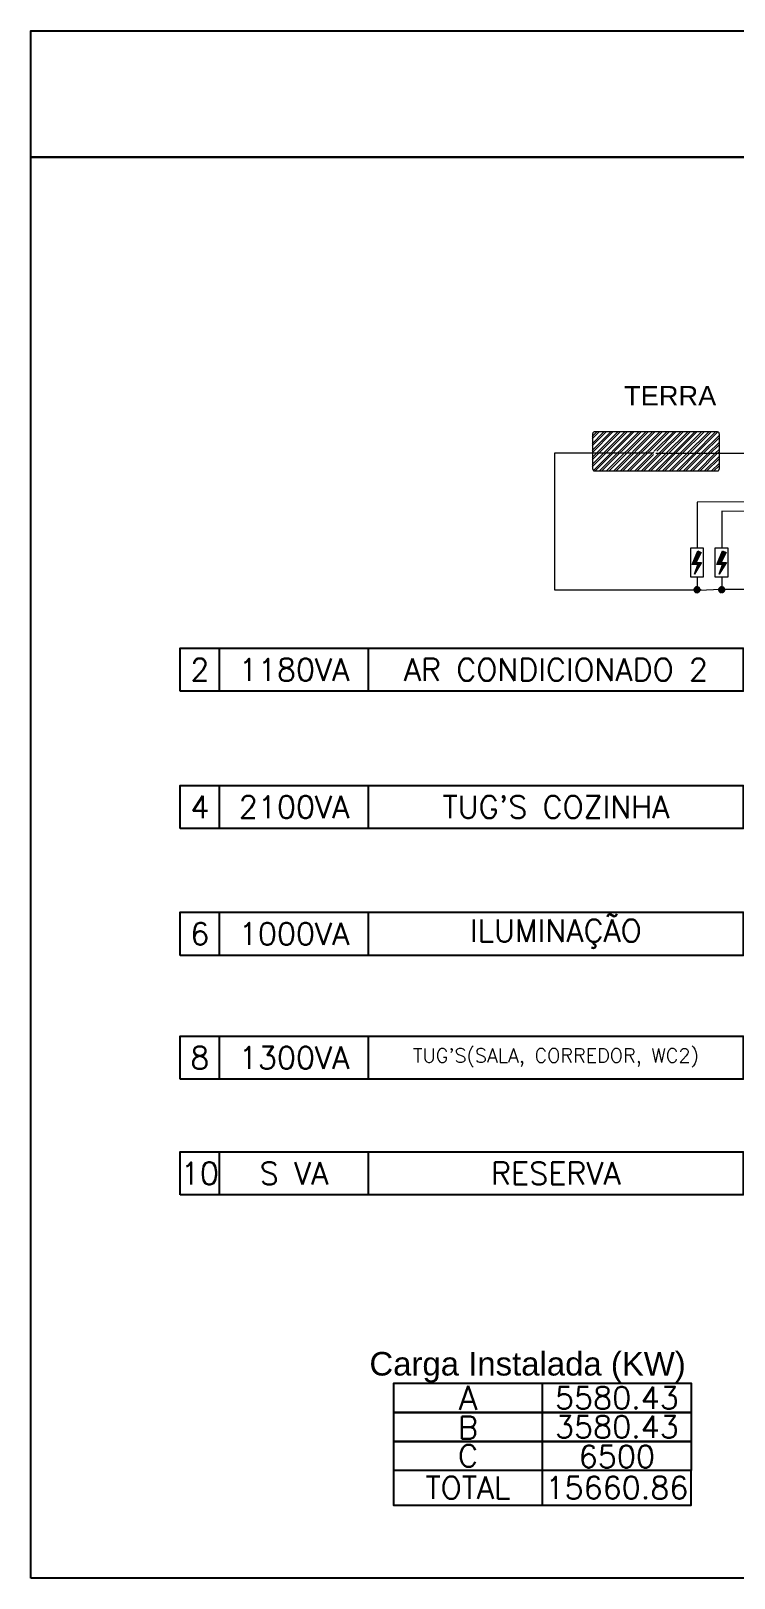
# Model space of a CAD drawing. Header units: metres. Extents: x 2426 to 5032, y 1997 to 4035.
# Drawn here: x 2459.62 to 2462.62, y 2021.78 to 2028.39 of the extents above; entities that cross this region are included whole.
import ezdxf

# ---------------------------------------------------------------- set-up
doc = ezdxf.new("R2010")
doc.units = ezdxf.units.M
for name, color, linetype in [('PDF3_COTA', 7, 'Continuous'), ('PDF3_DI-Disjuntor', 7, 'Continuous'), ('PDF3_DI-Textos do diagrama', 7, 'Continuous'), ('PDF3_DIAGRAMA', 7, 'Continuous'), ('PDF3_eletrodutos', 3, 'Continuous'), ('PDF3_Text', 7, 'Continuous'), ('VISTA FRONTAL', 7, 'Continuous')]:
    doc.layers.add(name, color=color, linetype=linetype)
doc.styles.add('N', font='romans.shx', dxfattribs={"height": 0.13})
doc.styles.add('PDF Arial', font='arial.ttf')

msp = doc.modelspace()

# ---------------------------------------------------------------- linework, layer by layer
at = {"layer": 'PDF3_COTA', "lineweight": 25}
for points in [[(2460.2546, 2025.5713), (2460.2546, 2025.7555), (2462.6586, 2025.7555), (2462.6586, 2025.5713)], [(2460.2546, 2024.9847), (2460.2546, 2025.1689), (2462.6586, 2025.1689), (2462.6586, 2024.9847)], [(2460.2546, 2024.4429), (2460.2546, 2024.6271), (2462.6586, 2024.6271), (2462.6586, 2024.4429)], [(2460.2546, 2023.9135), (2460.2546, 2024.0977), (2462.6586, 2024.0977), (2462.6586, 2023.9135)], [(2460.2546, 2023.4196), (2460.2546, 2023.6038), (2462.6586, 2023.6038), (2462.6586, 2023.4196)], [(2461.1669, 2022.5137), (2461.1669, 2022.6148), (2462.4368, 2022.6148), (2462.4368, 2022.4909), (2461.1669, 2022.4909)], [(2461.1669, 2022.3898), (2461.1669, 2022.4909), (2462.4368, 2022.4909), (2462.4368, 2022.367), (2461.1669, 2022.367)], [(2461.1669, 2022.2643), (2461.1669, 2022.367), (2462.4368, 2022.367), (2462.4368, 2022.2431), (2461.1669, 2022.2431)], [(2462.4368, 2022.2431), (2461.1652, 2022.2431), (2461.1652, 2022.0947), (2462.4368, 2022.0947)]]:
    msp.add_lwpolyline(points, close=True, dxfattribs=at)
for points in [[(2460.4222, 2025.5713), (2460.4222, 2025.7555)], [(2461.0591, 2025.5713), (2461.0591, 2025.7555)], [(2460.4222, 2024.9847), (2460.4222, 2025.1689)], [(2461.0591, 2024.9847), (2461.0591, 2025.1689)], [(2460.4222, 2024.4429), (2460.4222, 2024.6271)], [(2461.0591, 2024.4429), (2461.0591, 2024.6271)], [(2460.4222, 2023.9135), (2460.4222, 2024.0977)], [(2461.0591, 2023.9135), (2461.0591, 2024.0977)], [(2460.4222, 2023.4196), (2460.4222, 2023.6038)], [(2461.0591, 2023.4196), (2461.0591, 2023.6038)], [(2461.801, 2022.0947), (2461.801, 2022.3099), (2461.801, 2022.411), (2461.801, 2022.5137), (2461.801, 2022.6148)]]:
    msp.add_lwpolyline(points, dxfattribs=at)
at = {"layer": 'PDF3_DI-Disjuntor', "transparency": 33554559}
for points in [[(2462.445, 2026.1217), (2462.4743, 2026.112), (2462.4401, 2026.112)], [(2462.4613, 2026.1641), (2462.458, 2026.1217), (2462.445, 2026.1217)], [(2462.4809, 2026.1217), (2462.445, 2026.1217), (2462.4743, 2026.112)], [(2462.4792, 2026.1641), (2462.4613, 2026.1641), (2462.458, 2026.1217)], [(2462.4645, 2026.1706), (2462.4792, 2026.1641), (2462.4613, 2026.1641)], [(2462.5493, 2026.1217), (2462.5803, 2026.112), (2462.5461, 2026.112)], [(2462.5673, 2026.1641), (2462.564, 2026.1217), (2462.5493, 2026.1217)], [(2462.5868, 2026.1217), (2462.5493, 2026.1217), (2462.5803, 2026.112)], [(2462.5852, 2026.1641), (2462.5673, 2026.1641), (2462.564, 2026.1217)], [(2462.5705, 2026.1706), (2462.5852, 2026.1641), (2462.5673, 2026.1641)], [(2462.4645, 2026.112), (2462.4743, 2026.112), (2462.4499, 2026.0712)], [(2462.5705, 2026.112), (2462.5803, 2026.112), (2462.5558, 2026.0712)]]:
    msp.add_solid(points, dxfattribs=at)
at = {"layer": 'PDF3_DI-Textos do diagrama', "lineweight": 20}
for points in [[(2462.4792, 2026.1641), (2462.458, 2026.1217), (2462.4809, 2026.1217), (2462.4499, 2026.0712), (2462.4645, 2026.112), (2462.4401, 2026.112), (2462.4645, 2026.1706)], [(2462.5852, 2026.1641), (2462.564, 2026.1217), (2462.5868, 2026.1217), (2462.5558, 2026.0712), (2462.5705, 2026.112), (2462.5461, 2026.112), (2462.5705, 2026.1706)]]:
    msp.add_lwpolyline(points, close=True, dxfattribs=at)
at = {"layer": 'PDF3_DIAGRAMA', "lineweight": 5}
for points in [[(2463.6807, 2026.3842), (2462.4613, 2026.3793), (2462.4613, 2026.1837)], [(2463.8552, 2026.3353), (2462.5673, 2026.3402), (2462.5673, 2026.1837)]]:
    msp.add_lwpolyline(points, dxfattribs=at)
at = {"layer": 'PDF3_DIAGRAMA', "color": 1, "lineweight": 5}
for points in [[(2462.4352, 2026.1837), (2462.4874, 2026.1837), (2462.4874, 2026.0582), (2462.4352, 2026.0582)], [(2462.5395, 2026.1837), (2462.5933, 2026.1837), (2462.5933, 2026.0582), (2462.5395, 2026.0582)]]:
    msp.add_lwpolyline(points, close=True, dxfattribs=at)
at = {"layer": 'PDF3_eletrodutos', "lineweight": 9}
for points in [[(2462.2852, 2026.588), (2463.2976, 2026.588), (2463.2976, 2027.0298)], [(2462.013, 2026.6597), (2462.0325, 2026.6777)], [(2462.013, 2026.6287), (2462.0619, 2026.6777)], [(2462.013, 2026.5994), (2462.0912, 2026.6777)], [(2462.013, 2026.5701), (2462.1222, 2026.6777)], [(2462.013, 2026.5391), (2462.1515, 2026.6777)], [(2462.013, 2026.6499), (2462.0423, 2026.6777)], [(2462.013, 2026.619), (2462.0717, 2026.6777)], [(2462.013, 2026.5896), (2462.101, 2026.6777)], [(2462.013, 2026.5603), (2462.132, 2026.6777)], [(2462.013, 2026.5293), (2462.1613, 2026.6777)], [(2462.0179, 2026.513), (2462.1809, 2026.6777)], [(2462.026, 2026.513), (2462.1907, 2026.6777)], [(2462.0456, 2026.513), (2462.2119, 2026.6777)], [(2462.0554, 2026.513), (2462.2216, 2026.6777)], [(2462.0749, 2026.513), (2462.2412, 2026.6777)], [(2462.0863, 2026.513), (2462.251, 2026.6777)], [(2462.1059, 2026.513), (2462.2705, 2026.6777)], [(2462.1157, 2026.513), (2462.2803, 2026.6777)], [(2462.1352, 2026.513), (2462.3015, 2026.6777)], [(2462.145, 2026.513), (2462.3113, 2026.6777)], [(2462.1646, 2026.513), (2462.3309, 2026.6777)], [(2462.1744, 2026.513), (2462.3407, 2026.6777)], [(2462.2249, 2026.513), (2462.2999, 2026.588), (2462.3912, 2026.6777)], [(2462.2347, 2026.513), (2462.3097, 2026.588), (2462.401, 2026.6777)], [(2462.2542, 2026.513), (2462.3292, 2026.588), (2462.4205, 2026.6777)], [(2462.264, 2026.513), (2462.3407, 2026.588), (2462.4303, 2026.6777)], [(2462.2787, 2026.5961), (2462.3602, 2026.6777)], [(2462.2852, 2026.513), (2462.3602, 2026.588), (2462.4499, 2026.6777)], [(2462.2901, 2026.5961), (2462.37, 2026.6777)], [(2462.295, 2026.513), (2462.37, 2026.588), (2462.4597, 2026.6777)], [(2462.3146, 2026.513), (2462.3896, 2026.588), (2462.4792, 2026.6777)], [(2462.3243, 2026.513), (2462.3993, 2026.588), (2462.4906, 2026.6777)], [(2462.3439, 2026.513), (2462.4189, 2026.588), (2462.5102, 2026.6777)], [(2462.3537, 2026.513), (2462.4303, 2026.588), (2462.52, 2026.6777)], [(2462.3749, 2026.513), (2462.4499, 2026.588), (2462.5395, 2026.6777)], [(2462.3847, 2026.513), (2462.4597, 2026.588), (2462.5493, 2026.6777)], [(2462.4042, 2026.513), (2462.4792, 2026.588), (2462.5558, 2026.663)], [(2462.414, 2026.513), (2462.489, 2026.588), (2462.5558, 2026.6532)], [(2462.2754, 2026.588), (2461.8532, 2026.588), (2461.8532, 2026.0044), (2462.4809, 2026.0044)], [(2462.1956, 2026.513), (2462.2771, 2026.5945)], [(2462.2053, 2026.513), (2462.2754, 2026.5831)], [(2462.4336, 2026.513), (2462.5086, 2026.588), (2462.5558, 2026.6336)], [(2462.4434, 2026.513), (2462.5183, 2026.588), (2462.5558, 2026.6239)], [(2462.4645, 2026.513), (2462.5395, 2026.588), (2462.5558, 2026.6043)], [(2462.4743, 2026.513), (2462.5493, 2026.588), (2462.5558, 2026.5945)], [(2462.4939, 2026.513), (2462.5558, 2026.5733)], [(2462.5037, 2026.513), (2462.5558, 2026.5635)], [(2462.5232, 2026.513), (2462.5558, 2026.544)], [(2462.533, 2026.513), (2462.5558, 2026.5342)], [(2462.4613, 2026.0582), (2462.4613, 2026.0044)], [(2462.5673, 2026.0582), (2462.5673, 2026.0044)], [(2462.4711, 2026.0027), (2462.5624, 2026.0076), (2462.7808, 2026.0076)]]:
    msp.add_lwpolyline(points, dxfattribs=at)
for points in [[(2462.0244, 2026.6793), (2462.0228, 2026.6793), (2462.0211, 2026.6777), (2462.0195, 2026.6777), (2462.0179, 2026.676), (2462.0162, 2026.6744), (2462.0162, 2026.6728), (2462.0146, 2026.6711), (2462.0146, 2026.6695), (2462.0146, 2026.5211), (2462.0162, 2026.5195), (2462.0162, 2026.5179), (2462.0179, 2026.5163), (2462.0179, 2026.5146), (2462.0195, 2026.5146), (2462.0211, 2026.513), (2462.0228, 2026.513), (2462.0244, 2026.513), (2462.5477, 2026.513), (2462.5493, 2026.513), (2462.551, 2026.513), (2462.5526, 2026.5146), (2462.5542, 2026.5146), (2462.5542, 2026.5163), (2462.5558, 2026.5179), (2462.5558, 2026.5195), (2462.5575, 2026.5211), (2462.5575, 2026.6695), (2462.5558, 2026.6711), (2462.5558, 2026.6728), (2462.5558, 2026.6744), (2462.5542, 2026.676), (2462.5526, 2026.6777), (2462.551, 2026.6777), (2462.5493, 2026.6793), (2462.5477, 2026.6793)], [(2462.4743, 2026.0044), (2462.4743, 2026.0027), (2462.4727, 2025.9995), (2462.4711, 2025.9978), (2462.4711, 2025.9962), (2462.4678, 2025.9946), (2462.4662, 2025.9929), (2462.4645, 2025.9929), (2462.4613, 2025.9913), (2462.4597, 2025.9929), (2462.4564, 2025.9929), (2462.4548, 2025.9929), (2462.4531, 2025.9946), (2462.4515, 2025.9962), (2462.4499, 2025.9995), (2462.4499, 2026.0011), (2462.4482, 2026.0027), (2462.4482, 2026.006), (2462.4499, 2026.0076), (2462.4499, 2026.0109), (2462.4515, 2026.0125), (2462.4531, 2026.0141), (2462.4548, 2026.0158), (2462.4564, 2026.0174), (2462.4597, 2026.0174), (2462.4613, 2026.0174), (2462.4645, 2026.0174), (2462.4662, 2026.0158), (2462.4678, 2026.0158), (2462.4711, 2026.0141), (2462.4711, 2026.0109), (2462.4727, 2026.0092), (2462.4743, 2026.0076), (2462.4743, 2026.0044), (2462.4743, 2026.0076), (2462.4727, 2026.0092), (2462.4711, 2026.0109), (2462.4711, 2026.0141), (2462.4678, 2026.0158), (2462.4662, 2026.0158), (2462.4645, 2026.0174), (2462.4613, 2026.0174), (2462.4597, 2026.0174), (2462.4564, 2026.0174), (2462.4548, 2026.0158), (2462.4531, 2026.0141), (2462.4515, 2026.0125), (2462.4499, 2026.0109), (2462.4499, 2026.0076), (2462.4482, 2026.006), (2462.4482, 2026.0027), (2462.4499, 2026.0011), (2462.4499, 2025.9995), (2462.4515, 2025.9962), (2462.4531, 2025.9946), (2462.4548, 2025.9929), (2462.4564, 2025.9929), (2462.4597, 2025.9929), (2462.4613, 2025.9913), (2462.4645, 2025.9929), (2462.4662, 2025.9929), (2462.4678, 2025.9946), (2462.4711, 2025.9962), (2462.4711, 2025.9978), (2462.4727, 2025.9995), (2462.4743, 2026.0027)], [(2462.5787, 2026.0044), (2462.5787, 2026.0027), (2462.5787, 2025.9995), (2462.577, 2025.9978), (2462.5754, 2025.9962), (2462.5738, 2025.9946), (2462.5721, 2025.9929), (2462.5689, 2025.9929), (2462.5673, 2025.9913), (2462.5656, 2025.9929), (2462.5624, 2025.9929), (2462.5607, 2025.9929), (2462.5591, 2025.9946), (2462.5575, 2025.9962), (2462.5558, 2025.9995), (2462.5542, 2026.0011), (2462.5542, 2026.0027), (2462.5542, 2026.006), (2462.5542, 2026.0076), (2462.5558, 2026.0109), (2462.5575, 2026.0125), (2462.5591, 2026.0141), (2462.5607, 2026.0158), (2462.5624, 2026.0174), (2462.5656, 2026.0174), (2462.5673, 2026.0174), (2462.5689, 2026.0174), (2462.5721, 2026.0158), (2462.5738, 2026.0158), (2462.5754, 2026.0141), (2462.577, 2026.0109), (2462.5787, 2026.0092), (2462.5787, 2026.0076), (2462.5787, 2026.0044), (2462.5787, 2026.0076), (2462.5787, 2026.0092), (2462.577, 2026.0109), (2462.5754, 2026.0141), (2462.5738, 2026.0158), (2462.5721, 2026.0158), (2462.5689, 2026.0174), (2462.5673, 2026.0174), (2462.5656, 2026.0174), (2462.5624, 2026.0174), (2462.5607, 2026.0158), (2462.5591, 2026.0141), (2462.5575, 2026.0125), (2462.5558, 2026.0109), (2462.5542, 2026.0076), (2462.5542, 2026.006), (2462.5542, 2026.0027), (2462.5542, 2026.0011), (2462.5558, 2025.9995), (2462.5575, 2025.9962), (2462.5591, 2025.9946), (2462.5607, 2025.9929), (2462.5624, 2025.9929), (2462.5656, 2025.9929), (2462.5673, 2025.9913), (2462.5689, 2025.9929), (2462.5721, 2025.9929), (2462.5738, 2025.9946), (2462.5754, 2025.9962), (2462.577, 2025.9978), (2462.5787, 2025.9995), (2462.5787, 2026.0027)]]:
    msp.add_lwpolyline(points, close=True, dxfattribs=at)
at = {"layer": 'PDF3_eletrodutos', "transparency": 33554559}
for points in [[(2462.4515, 2026.0141), (2462.4613, 2026.0044), (2462.4482, 2026.0044)], [(2462.4482, 2026.0044), (2462.4515, 2025.9962), (2462.4613, 2026.0044)], [(2462.4613, 2026.0174), (2462.4515, 2026.0141), (2462.4613, 2026.0044)], [(2462.4515, 2025.9962), (2462.4613, 2026.0044), (2462.4613, 2025.9913)], [(2462.4613, 2026.0044), (2462.4694, 2026.0141), (2462.4613, 2026.0174)], [(2462.4743, 2026.0044), (2462.4613, 2026.0044), (2462.4694, 2026.0141)], [(2462.4613, 2026.0044), (2462.4613, 2025.9913), (2462.4694, 2025.9962)], [(2462.4694, 2025.9962), (2462.4743, 2026.0044), (2462.4613, 2026.0044)], [(2462.5575, 2026.0141), (2462.5673, 2026.0044), (2462.5542, 2026.0044)], [(2462.5542, 2026.0044), (2462.5575, 2025.9962), (2462.5673, 2026.0044)], [(2462.5673, 2026.0174), (2462.5575, 2026.0141), (2462.5673, 2026.0044)], [(2462.5575, 2025.9962), (2462.5673, 2026.0044), (2462.5673, 2025.9913)], [(2462.5673, 2026.0044), (2462.5754, 2026.0141), (2462.5673, 2026.0174)], [(2462.5787, 2026.0044), (2462.5673, 2026.0044), (2462.5754, 2026.0141)], [(2462.5673, 2026.0044), (2462.5673, 2025.9913), (2462.5754, 2025.9962)], [(2462.5754, 2025.9962), (2462.5787, 2026.0044), (2462.5673, 2026.0044)]]:
    msp.add_solid(points, dxfattribs=at)
at = {"layer": 'VISTA FRONTAL', "color": 0, "ltscale": 0.25}
for p, q in [((2459.6173, 2021.783), (2459.6173, 2027.8522)), ((2459.6173, 2027.8522), (2477.5769, 2027.8522)), ((2477.5769, 2021.783), (2459.6173, 2021.783))]:
    msp.add_line(p, q, dxfattribs=at)
msp.add_lwpolyline([(2477.5769, 2027.8522), (2459.6173, 2027.8522), (2459.6173, 2028.3918), (2477.5769, 2028.3918)], close=True, dxfattribs=at)

# ---------------------------------------------------------------- texts
at = {"attachment_point": 5, "style": 'N'}
for s, width, gutter_width, insert, char_height in [('2', 0.167635, 0.4747, (2460.3384, 2025.6634), 0.0949), ('1180VA', 0.636902, 0.4747, (2460.7407, 2025.6634), 0.09494), ('AR CONDICIONADO 2', 1.59942, 0.4747, (2461.8588, 2025.6634), 0.094939), ('4', 0.167635, 0.4747, (2460.3384, 2025.0768), 0.0949), ('2100VA', 0.636902, 0.4747, (2460.7407, 2025.0768), 0.09494), ("TUG'S COZINHA", 1.59942, 0.4747, (2461.8588, 2025.0768), 0.094939), ('ILUMINAÇÃO', 1.59942, 0.4747, (2461.8588, 2024.535), 0.09494), ('6', 0.167635, 0.4747, (2460.3384, 2024.535), 0.0949), ('1000VA', 0.636902, 0.4747, (2460.7407, 2024.535), 0.09494), ('8', 0.167635, 0.4747, (2460.3384, 2024.0056), 0.0949), ('1300VA', 0.636902, 0.4747, (2460.7407, 2024.0056), 0.09494), ("TUG'S(SALA, CORREDOR, WC2)", 1.59942, 0.4747, (2461.8588, 2024.0056), 0.06), ('10', 0.167635, 0.4747, (2460.3384, 2023.5117), 0.09494), ('S VA', 0.636902, 0.4747, (2460.7407, 2023.5117), 0.09494), ('RESERVA', 1.59942, 0.4747, (2461.8588, 2023.5117), 0.09494), ('A', 0.634985, 0.0617, (2461.4844, 2022.5528), 0.1027), ('5580.43', 0.634985, 0.4747, (2462.1193, 2022.5528), 0.09494), ('B', 0.63417, 0.4747, (2461.484, 2022.4257), 0.0949), ('3580.43', 0.634985, 0.4747, (2462.1193, 2022.4289), 0.09494), ('C', 0.63417, 0.4747, (2461.484, 2022.305), 0.0949), ('6500', 0.6358, 0.4747, (2462.1189, 2022.3018), 0.09494), ('TOTAL', 0.6358, 0.4747, (2461.4831, 2022.1689), 0.09494), ('15660.86', 0.634985, 0.4747, (2462.1193, 2022.1689), 0.09494)]:
    msp.add_mtext_dynamic_manual_height_columns(s, width=width, gutter_width=gutter_width, heights=[0], dxfattribs=dict(at, insert=insert, char_height=char_height))
at = {"layer": 'PDF3_Text', "color": 3, "insert": (2462.1499, 2026.7918), "char_height": 0.08315, "attachment_point": 7, "style": 'PDF Arial'}
msp.add_mtext('TERRA', dxfattribs=at)
at = {"layer": 'PDF3_Text', "insert": (2461.0625, 2022.6178), "char_height": 0.10058, "attachment_point": 7, "style": 'PDF Arial'}
msp.add_mtext('Carga Instalada (KW)', dxfattribs=at)

doc.saveas('drawing.dxf')
